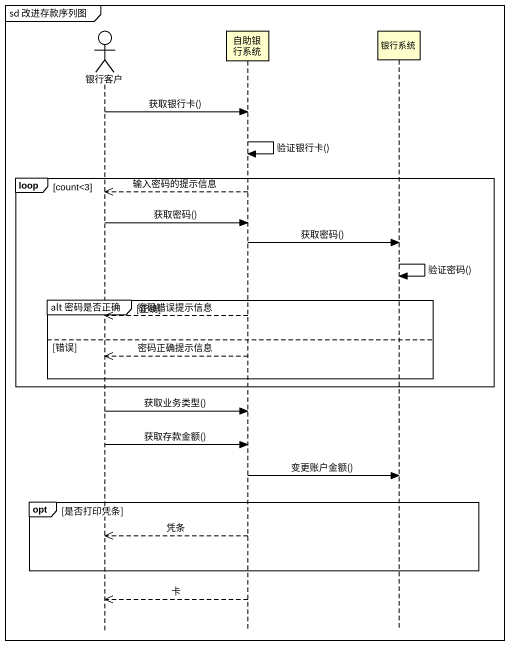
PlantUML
@startuml
mainframe sd 改进存款序列图
hide footbox
actor 银行客户
participant 自助银行系统
participant 银行系统

银行客户 -> 自助银行系统 : 获取银行卡()
自助银行系统 -> 自助银行系统 : 验证银行卡()
loop count<3
  自助银行系统 -->> 银行客户 : 输入密码的提示信息
  银行客户 -> 自助银行系统 : 获取密码()
  自助银行系统 -> 银行系统 : 获取密码()
  银行系统 -> 银行系统 : 验证密码()
  group alt 密码是否正确 [正确]
    自助银行系统 -->> 银行客户 : 密码错误提示信息
  else 错误
    自助银行系统 -->> 银行客户 : 密码正确提示信息
  end
end
银行客户 -> 自助银行系统 : 获取业务类型()
银行客户 -> 自助银行系统 : 获取存款金额()
自助银行系统 -> 银行系统 : 变更账户金额()
opt 是否打印凭条
  自助银行系统 -->> 银行客户 : 凭条
end
自助银行系统 -->> 银行客户 : 卡
@enduml
